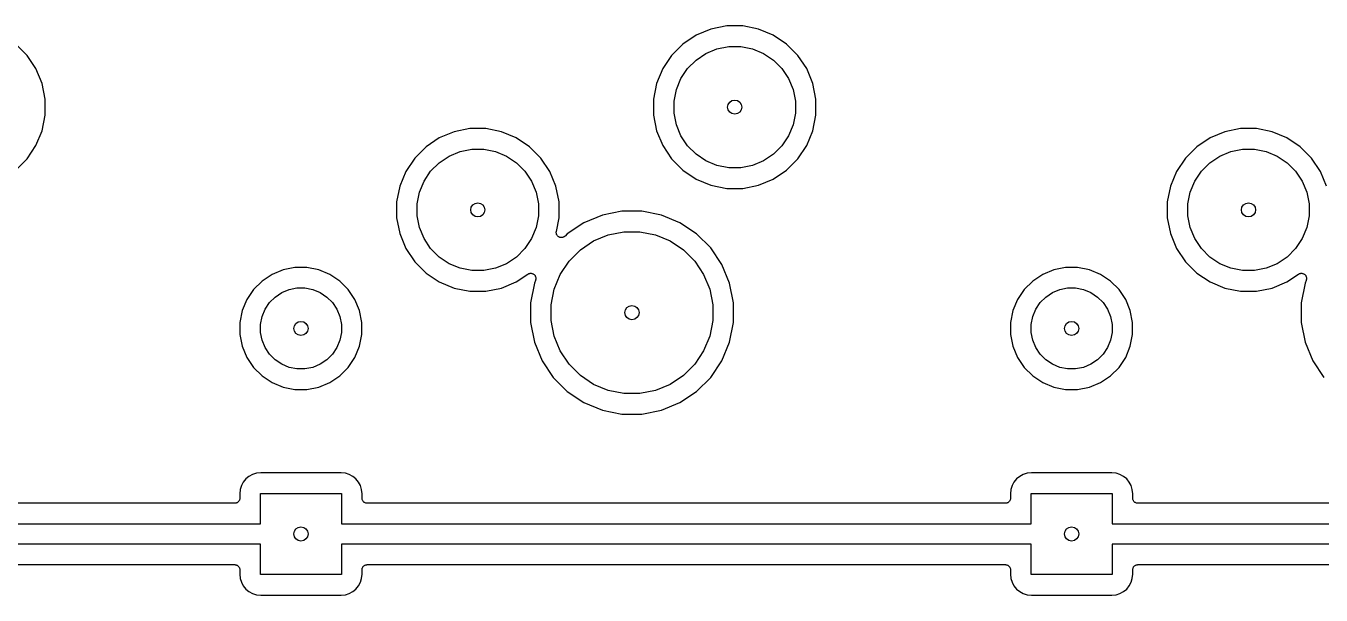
# Model space of a CAD drawing. Extents: x 1.5 to 15, y -8.3 to -3.1.
# Drawn here: x 8.311 to 9.571, y -4.9 to -4.346 of the extents above; entities that cross this region are included whole.
import ezdxf

# ---------------------------------------------------------------- set-up
doc = ezdxf.new("R2010")
doc.units = 0
doc.header["$MEASUREMENT"] = 0
doc.layers.add('BLACK', color=7, linetype='CONTINUOUS')

msp = doc.modelspace()

# ---------------------------------------------------------------- linework, layer by layer
at = {"layer": 'BLACK', "linetype": 'CONTINUOUS'}
for p, q in [((8.9928, -4.34565), (8.97753, -4.34869)), ((9.00838, -4.34565), (8.9928, -4.34565)), ((9.02365, -4.34869), (9.00838, -4.34565)), ((8.96314, -4.35465), (8.9502, -4.3633)), ((8.97753, -4.34869), (8.96314, -4.35465)), ((9.03804, -4.35465), (9.02365, -4.34869)), ((9.05099, -4.3633), (9.03804, -4.35465)), ((8.312, -4.37431), (8.30099, -4.3633)), ((8.9502, -4.3633), (8.93918, -4.37431)), ((8.96295, -4.37883), (8.97262, -4.37237)), ((8.97262, -4.37237), (8.98336, -4.36792)), ((8.98336, -4.36792), (8.99477, -4.36565)), ((8.99477, -4.36565), (9.00641, -4.36565)), ((9.00641, -4.36565), (9.01782, -4.36792)), ((9.01782, -4.36792), (9.02856, -4.37237)), ((9.02856, -4.37237), (9.03824, -4.37883)), ((9.062, -4.37431), (9.05099, -4.3633)), ((8.32065, -4.38726), (8.312, -4.37431)), ((8.93918, -4.37431), (8.93053, -4.38726)), ((8.95472, -4.38706), (8.96295, -4.37883)), ((9.03824, -4.37883), (9.04646, -4.38706)), ((9.07065, -4.38726), (9.062, -4.37431)), ((8.32661, -4.40165), (8.32065, -4.38726)), ((8.93053, -4.38726), (8.92457, -4.40165)), ((8.9438, -4.40748), (8.94826, -4.39673)), ((8.94826, -4.39673), (8.95472, -4.38706)), ((9.04646, -4.38706), (9.05292, -4.39673)), ((9.05292, -4.39673), (9.05738, -4.40748)), ((9.07661, -4.40165), (9.07065, -4.38726)), ((8.32965, -4.41692), (8.32661, -4.40165)), ((8.92457, -4.40165), (8.92154, -4.41692)), ((8.94154, -4.41889), (8.9438, -4.40748)), ((9.05738, -4.40748), (9.05965, -4.41889)), ((9.07965, -4.41692), (9.07661, -4.40165)), ((8.32965, -4.43249), (8.32965, -4.41692)), ((8.92154, -4.41692), (8.92154, -4.43249)), ((8.94154, -4.43052), (8.94154, -4.41889)), ((9.05965, -4.41889), (9.05965, -4.43052)), ((9.07965, -4.43249), (9.07965, -4.41692)), ((8.32661, -4.44776), (8.32965, -4.43249)), ((8.92154, -4.43249), (8.92457, -4.44776)), ((8.9438, -4.44193), (8.94154, -4.43052)), ((9.05965, -4.43052), (9.05738, -4.44193)), ((9.07661, -4.44776), (9.07965, -4.43249)), ((8.32065, -4.46215), (8.32661, -4.44776)), ((8.72753, -4.44869), (8.71314, -4.45465)), ((8.7428, -4.44565), (8.72753, -4.44869)), ((8.75838, -4.44565), (8.7428, -4.44565)), ((8.77365, -4.44869), (8.75838, -4.44565)), ((8.78804, -4.45465), (8.77365, -4.44869)), ((8.92457, -4.44776), (8.93053, -4.46215)), ((8.94826, -4.45268), (8.9438, -4.44193)), ((9.05738, -4.44193), (9.05292, -4.45268)), ((9.07065, -4.46215), (9.07661, -4.44776)), ((9.47753, -4.44869), (9.46314, -4.45465)), ((9.4928, -4.44565), (9.47753, -4.44869)), ((9.50838, -4.44565), (9.4928, -4.44565)), ((9.52365, -4.44869), (9.50838, -4.44565)), ((9.53804, -4.45465), (9.52365, -4.44869)), ((8.71314, -4.45465), (8.7002, -4.4633)), ((8.80099, -4.4633), (8.78804, -4.45465)), ((8.95472, -4.46235), (8.94826, -4.45268)), ((9.05292, -4.45268), (9.04646, -4.46235)), ((9.46314, -4.45465), (9.4502, -4.4633)), ((9.55099, -4.4633), (9.53804, -4.45465)), ((8.312, -4.4751), (8.32065, -4.46215)), ((8.68918, -4.47431), (8.68053, -4.48726)), ((8.7002, -4.4633), (8.68918, -4.47431)), ((8.71295, -4.47883), (8.72262, -4.47237)), ((8.72262, -4.47237), (8.73336, -4.46792)), ((8.73336, -4.46792), (8.74477, -4.46565)), ((8.74477, -4.46565), (8.75641, -4.46565)), ((8.75641, -4.46565), (8.76782, -4.46792)), ((8.76782, -4.46792), (8.77856, -4.47237)), ((8.77856, -4.47237), (8.78824, -4.47883)), ((8.812, -4.47431), (8.80099, -4.4633)), ((8.82065, -4.48726), (8.812, -4.47431)), ((8.93053, -4.46215), (8.93918, -4.4751)), ((8.96295, -4.47058), (8.95472, -4.46235)), ((8.97262, -4.47704), (8.96295, -4.47058)), ((9.03824, -4.47058), (9.02856, -4.47704)), ((9.04646, -4.46235), (9.03824, -4.47058)), ((9.062, -4.4751), (9.07065, -4.46215)), ((9.43918, -4.47431), (9.43053, -4.48726)), ((9.4502, -4.4633), (9.43918, -4.47431)), ((9.46295, -4.47883), (9.47262, -4.47237)), ((9.47262, -4.47237), (9.48336, -4.46792)), ((9.48336, -4.46792), (9.49477, -4.46565)), ((9.49477, -4.46565), (9.50641, -4.46565)), ((9.50641, -4.46565), (9.51782, -4.46792)), ((9.51782, -4.46792), (9.52856, -4.47237)), ((9.52856, -4.47237), (9.53824, -4.47883)), ((9.562, -4.47431), (9.55099, -4.4633)), ((9.57065, -4.48726), (9.562, -4.47431)), ((8.30099, -4.48611), (8.312, -4.4751)), ((8.69826, -4.49673), (8.70472, -4.48706)), ((8.70472, -4.48706), (8.71295, -4.47883)), ((8.78824, -4.47883), (8.79646, -4.48706)), ((8.79646, -4.48706), (8.80292, -4.49673)), ((8.93918, -4.4751), (8.9502, -4.48611)), ((8.9502, -4.48611), (8.96314, -4.49476)), ((8.98336, -4.48149), (8.97262, -4.47704)), ((8.99477, -4.48376), (8.98336, -4.48149)), ((9.00641, -4.48376), (8.99477, -4.48376)), ((9.01782, -4.48149), (9.00641, -4.48376)), ((9.02856, -4.47704), (9.01782, -4.48149)), ((9.03804, -4.49476), (9.05099, -4.48611)), ((9.05099, -4.48611), (9.062, -4.4751)), ((9.44826, -4.49673), (9.45472, -4.48706)), ((9.45472, -4.48706), (9.46295, -4.47883)), ((9.53824, -4.47883), (9.54646, -4.48706)), ((9.54646, -4.48706), (9.55292, -4.49673)), ((8.68053, -4.48726), (8.67457, -4.50165)), ((8.6938, -4.50748), (8.69826, -4.49673)), ((8.80292, -4.49673), (8.80738, -4.50748)), ((8.82661, -4.50165), (8.82065, -4.48726)), ((8.96314, -4.49476), (8.97753, -4.50072)), ((9.02365, -4.50072), (9.03804, -4.49476)), ((9.43053, -4.48726), (9.42457, -4.50165)), ((9.4438, -4.50748), (9.44826, -4.49673)), ((9.55292, -4.49673), (9.55738, -4.50748)), ((9.57661, -4.50165), (9.57065, -4.48726)), ((8.67457, -4.50165), (8.67154, -4.51692)), ((8.69154, -4.51889), (8.6938, -4.50748)), ((8.80738, -4.50748), (8.80965, -4.51889)), ((8.82965, -4.51692), (8.82661, -4.50165)), ((8.97753, -4.50072), (8.9928, -4.50376)), ((8.9928, -4.50376), (9.00838, -4.50376)), ((9.00838, -4.50376), (9.02365, -4.50072)), ((9.42457, -4.50165), (9.42154, -4.51692)), ((9.44154, -4.51889), (9.4438, -4.50748)), ((9.55738, -4.50748), (9.55965, -4.51889)), ((8.67154, -4.51692), (8.67154, -4.53249)), ((8.69154, -4.53052), (8.69154, -4.51889)), ((8.80965, -4.51889), (8.80965, -4.53052)), ((8.82965, -4.53249), (8.82965, -4.51692)), ((9.42154, -4.51692), (9.42154, -4.53249)), ((9.44154, -4.53052), (9.44154, -4.51889)), ((9.55965, -4.51889), (9.55965, -4.53052)), ((8.67154, -4.53249), (8.67457, -4.54776)), ((8.6938, -4.54193), (8.69154, -4.53052)), ((8.80965, -4.53052), (8.80738, -4.54193)), ((8.82702, -4.54568), (8.82965, -4.53249)), ((8.85382, -4.5372), (8.83765, -4.54801)), ((8.87179, -4.52976), (8.85382, -4.5372)), ((8.89087, -4.52596), (8.87179, -4.52976)), ((8.91032, -4.52596), (8.89087, -4.52596)), ((8.92939, -4.52976), (8.91032, -4.52596)), ((8.94736, -4.5372), (8.92939, -4.52976)), ((8.96353, -4.54801), (8.94736, -4.5372)), ((9.42154, -4.53249), (9.42457, -4.54776)), ((9.4438, -4.54193), (9.44154, -4.53052)), ((9.55965, -4.53052), (9.55738, -4.54193)), ((8.67457, -4.54776), (8.68053, -4.56215)), ((8.69826, -4.55268), (8.6938, -4.54193)), ((8.80738, -4.54193), (8.80292, -4.55268)), ((8.82693, -4.54664), (8.82697, -4.54616)), ((8.82693, -4.54665), (8.82693, -4.54664)), ((8.82697, -4.54713), (8.82693, -4.54665)), ((8.82693, -4.54665), (8.82693, -4.54665)), ((8.82697, -4.54616), (8.82702, -4.54568)), ((8.82702, -4.54761), (8.82697, -4.54713)), ((8.82702, -4.54762), (8.82702, -4.54761)), ((8.82702, -4.54763), (8.82702, -4.54762)), ((8.82716, -4.54809), (8.82702, -4.54763)), ((8.8273, -4.54855), (8.82716, -4.54809)), ((8.8273, -4.54856), (8.8273, -4.54855)), ((8.8273, -4.54855), (8.8273, -4.54855)), ((8.82753, -4.54899), (8.8273, -4.54856)), ((8.82775, -4.54941), (8.82753, -4.54899)), ((8.82776, -4.54942), (8.82775, -4.54941)), ((8.82806, -4.54979), (8.82776, -4.54942)), ((8.82776, -4.54942), (8.82776, -4.54942)), ((8.82837, -4.55017), (8.82806, -4.54979)), ((8.83765, -4.54801), (8.83546, -4.55019)), ((8.86329, -4.55493), (8.87762, -4.54899)), ((8.87762, -4.54899), (8.89284, -4.54596)), ((8.89284, -4.54596), (8.90835, -4.54596)), ((8.90835, -4.54596), (8.92356, -4.54899)), ((8.92356, -4.54899), (8.93789, -4.55493)), ((8.97729, -4.56176), (8.96353, -4.54801)), ((9.42457, -4.54776), (9.43053, -4.56215)), ((9.44826, -4.55268), (9.4438, -4.54193)), ((9.55738, -4.54193), (9.55292, -4.55268)), ((8.68053, -4.56215), (8.68918, -4.5751)), ((8.70472, -4.56235), (8.69826, -4.55268)), ((8.71295, -4.57058), (8.70472, -4.56235)), ((8.79646, -4.56235), (8.78824, -4.57058)), ((8.80292, -4.55268), (8.79646, -4.56235)), ((8.82837, -4.55018), (8.82837, -4.55017)), ((8.82837, -4.55017), (8.82837, -4.55017)), ((8.82874, -4.55048), (8.82837, -4.55018)), ((8.82911, -4.55079), (8.82874, -4.55048)), ((8.82912, -4.5508), (8.82911, -4.55079)), ((8.82913, -4.5508), (8.82912, -4.5508)), ((8.82955, -4.55103), (8.82913, -4.5508)), ((8.82997, -4.55126), (8.82955, -4.55103)), ((8.82998, -4.55126), (8.82997, -4.55126)), ((8.82998, -4.55127), (8.82998, -4.55126)), ((8.83045, -4.55141), (8.82998, -4.55127)), ((8.8309, -4.55155), (8.83045, -4.55141)), ((8.83091, -4.55155), (8.8309, -4.55155)), ((8.83092, -4.55156), (8.83091, -4.55155)), ((8.8314, -4.55161), (8.83092, -4.55156)), ((8.83187, -4.55166), (8.8314, -4.55161)), ((8.83188, -4.55166), (8.83187, -4.55166)), ((8.83189, -4.55166), (8.83188, -4.55166)), ((8.83236, -4.55162), (8.83189, -4.55166)), ((8.83285, -4.55157), (8.83236, -4.55162)), ((8.83286, -4.55157), (8.83285, -4.55157)), ((8.83285, -4.55157), (8.83285, -4.55157)), ((8.83332, -4.55144), (8.83286, -4.55157)), ((8.83378, -4.5513), (8.83332, -4.55144)), ((8.83379, -4.5513), (8.83378, -4.5513)), ((8.83423, -4.55107), (8.83379, -4.5513)), ((8.83379, -4.5513), (8.83379, -4.5513)), ((8.83465, -4.55085), (8.83423, -4.55107)), ((8.83466, -4.55085), (8.83465, -4.55085)), ((8.83465, -4.55085), (8.83465, -4.55085)), ((8.83503, -4.55054), (8.83466, -4.55085)), ((8.83541, -4.55024), (8.83503, -4.55054)), ((8.83542, -4.55023), (8.83541, -4.55024)), ((8.83546, -4.55019), (8.83542, -4.55023)), ((8.83542, -4.55023), (8.83542, -4.55023)), ((8.83542, -4.55023), (8.83542, -4.55023)), ((8.8504, -4.56354), (8.86329, -4.55493)), ((8.93789, -4.55493), (8.95078, -4.56354)), ((8.98809, -4.57793), (8.97729, -4.56176)), ((9.43053, -4.56215), (9.43918, -4.5751)), ((9.45472, -4.56235), (9.44826, -4.55268)), ((9.46295, -4.57058), (9.45472, -4.56235)), ((9.54646, -4.56235), (9.53824, -4.57058)), ((9.55292, -4.55268), (9.54646, -4.56235)), ((8.68918, -4.5751), (8.7002, -4.58611)), ((8.72262, -4.57704), (8.71295, -4.57058)), ((8.78824, -4.57058), (8.77856, -4.57704)), ((8.83081, -4.58741), (8.83943, -4.57451)), ((8.83943, -4.57451), (8.8504, -4.56354)), ((8.95078, -4.56354), (8.96175, -4.57451)), ((8.96175, -4.57451), (8.97037, -4.58741)), ((9.43918, -4.5751), (9.4502, -4.58611)), ((9.47262, -4.57704), (9.46295, -4.57058)), ((9.53824, -4.57058), (9.52856, -4.57704)), ((8.55034, -4.58745), (8.54062, -4.59394)), ((8.56115, -4.58297), (8.55034, -4.58745)), ((8.57262, -4.58069), (8.56115, -4.58297)), ((8.58431, -4.58069), (8.57262, -4.58069)), ((8.59578, -4.58297), (8.58431, -4.58069)), ((8.60659, -4.58745), (8.59578, -4.58297)), ((8.61631, -4.59394), (8.60659, -4.58745)), ((8.7002, -4.58611), (8.71314, -4.59476)), ((8.73336, -4.58149), (8.72262, -4.57704)), ((8.74477, -4.58376), (8.73336, -4.58149)), ((8.75641, -4.58376), (8.74477, -4.58376)), ((8.76782, -4.58149), (8.75641, -4.58376)), ((8.77856, -4.57704), (8.76782, -4.58149)), ((8.78804, -4.59476), (8.79933, -4.58722)), ((8.79933, -4.58722), (8.79938, -4.58718)), ((8.79938, -4.58718), (8.79938, -4.58718)), ((8.79938, -4.58718), (8.79938, -4.58718)), ((8.79938, -4.58718), (8.79939, -4.58718)), ((8.79939, -4.58718), (8.79982, -4.58695)), ((8.79982, -4.58695), (8.80024, -4.58673)), ((8.80024, -4.58673), (8.80025, -4.58673)), ((8.80025, -4.58673), (8.80026, -4.58673)), ((8.80026, -4.58673), (8.80072, -4.5866)), ((8.80072, -4.5866), (8.80118, -4.58646)), ((8.80118, -4.58646), (8.80119, -4.58646)), ((8.80119, -4.58646), (8.80167, -4.58642)), ((8.80119, -4.58646), (8.80119, -4.58646)), ((8.80167, -4.58642), (8.80215, -4.58637)), ((8.80215, -4.58637), (8.80216, -4.58637)), ((8.80216, -4.58637), (8.80217, -4.58637)), ((8.80217, -4.58637), (8.80266, -4.58643)), ((8.80266, -4.58643), (8.80312, -4.58648)), ((8.80312, -4.58648), (8.80313, -4.58648)), ((8.80313, -4.58648), (8.80314, -4.58648)), ((8.80314, -4.58648), (8.80361, -4.58663)), ((8.80361, -4.58663), (8.80405, -4.58677)), ((8.80405, -4.58677), (8.80406, -4.58677)), ((8.80406, -4.58677), (8.80407, -4.58677)), ((8.80407, -4.58677), (8.8045, -4.58701)), ((8.8045, -4.58701), (8.80491, -4.58723)), ((8.80491, -4.58723), (8.80492, -4.58724)), ((8.80492, -4.58724), (8.80492, -4.58724)), ((8.80492, -4.58724), (8.8053, -4.58755)), ((8.8053, -4.58755), (8.80566, -4.58786)), ((8.80566, -4.58786), (8.80567, -4.58786)), ((8.80567, -4.58786), (8.80567, -4.58787)), ((8.80567, -4.58787), (8.80598, -4.58824)), ((8.82488, -4.60174), (8.83081, -4.58741)), ((8.97037, -4.58741), (8.9763, -4.60174)), ((8.99554, -4.5959), (8.98809, -4.57793)), ((9.30034, -4.58745), (9.29062, -4.59394)), ((9.31115, -4.58297), (9.30034, -4.58745)), ((9.32262, -4.58069), (9.31115, -4.58297)), ((9.33431, -4.58069), (9.32262, -4.58069)), ((9.34578, -4.58297), (9.33431, -4.58069)), ((9.35659, -4.58745), (9.34578, -4.58297)), ((9.36631, -4.59394), (9.35659, -4.58745)), ((9.4502, -4.58611), (9.46314, -4.59476)), ((9.48336, -4.58149), (9.47262, -4.57704)), ((9.49477, -4.58376), (9.48336, -4.58149)), ((9.50641, -4.58376), (9.49477, -4.58376)), ((9.51782, -4.58149), (9.50641, -4.58376)), ((9.52856, -4.57704), (9.51782, -4.58149)), ((9.53804, -4.59476), (9.54933, -4.58722)), ((9.54933, -4.58722), (9.54938, -4.58718)), ((9.54938, -4.58718), (9.54938, -4.58718)), ((9.54938, -4.58718), (9.54938, -4.58718)), ((9.54938, -4.58718), (9.54939, -4.58718)), ((9.54939, -4.58718), (9.54982, -4.58695)), ((9.54982, -4.58695), (9.55024, -4.58673)), ((9.55024, -4.58673), (9.55025, -4.58673)), ((9.55025, -4.58673), (9.55026, -4.58673)), ((9.55026, -4.58673), (9.55072, -4.5866)), ((9.55072, -4.5866), (9.55118, -4.58646)), ((9.55118, -4.58646), (9.55119, -4.58646)), ((9.55119, -4.58646), (9.55167, -4.58642)), ((9.55119, -4.58646), (9.55119, -4.58646)), ((9.55167, -4.58642), (9.55215, -4.58637)), ((9.55215, -4.58637), (9.55216, -4.58637)), ((9.55216, -4.58637), (9.55217, -4.58637)), ((9.55217, -4.58637), (9.55266, -4.58643)), ((9.55266, -4.58643), (9.55312, -4.58648)), ((9.55312, -4.58648), (9.55313, -4.58648)), ((9.55313, -4.58648), (9.55314, -4.58648)), ((9.55314, -4.58648), (9.55361, -4.58663)), ((9.55361, -4.58663), (9.55405, -4.58677)), ((9.55405, -4.58677), (9.55406, -4.58677)), ((9.55406, -4.58677), (9.55407, -4.58677)), ((9.55407, -4.58677), (9.5545, -4.58701)), ((9.5545, -4.58701), (9.55491, -4.58723)), ((9.55491, -4.58723), (9.55492, -4.58724)), ((9.55492, -4.58724), (9.55492, -4.58724)), ((9.55492, -4.58724), (9.5553, -4.58755)), ((9.5553, -4.58755), (9.55566, -4.58786)), ((9.55566, -4.58786), (9.55567, -4.58786)), ((9.55567, -4.58786), (9.55567, -4.58787)), ((9.55567, -4.58787), (9.55598, -4.58824)), ((8.54062, -4.59394), (8.53235, -4.60221)), ((8.62458, -4.60221), (8.61631, -4.59394)), ((8.71314, -4.59476), (8.72753, -4.60072)), ((8.77365, -4.60072), (8.78804, -4.59476)), ((8.80564, -4.5959), (8.80185, -4.61498)), ((8.80673, -4.59329), (8.80564, -4.5959)), ((8.80598, -4.58824), (8.80628, -4.58861)), ((8.80628, -4.58861), (8.80628, -4.58862)), ((8.80628, -4.58862), (8.80629, -4.58862)), ((8.80629, -4.58862), (8.80652, -4.58906)), ((8.80652, -4.58906), (8.80674, -4.58948)), ((8.80687, -4.59283), (8.80673, -4.59329)), ((8.80674, -4.58948), (8.80674, -4.58948)), ((8.80674, -4.58948), (8.80674, -4.58949)), ((8.80674, -4.58949), (8.80688, -4.58996)), ((8.80701, -4.59237), (8.80687, -4.59283)), ((8.80688, -4.58996), (8.80702, -4.59041)), ((8.80706, -4.59188), (8.80701, -4.59235)), ((8.80701, -4.59235), (8.80701, -4.59236)), ((8.80701, -4.59236), (8.80701, -4.59237)), ((8.80702, -4.59041), (8.80702, -4.59042)), ((8.80702, -4.59042), (8.80702, -4.59042)), ((8.80702, -4.59042), (8.80706, -4.59092)), ((8.80706, -4.59092), (8.80711, -4.59138)), ((8.80711, -4.59139), (8.80706, -4.59188)), ((8.80711, -4.59138), (8.80711, -4.59139)), ((8.80711, -4.59139), (8.80711, -4.59139)), ((8.99933, -4.61498), (8.99554, -4.5959)), ((9.29062, -4.59394), (9.28235, -4.60221)), ((9.37458, -4.60221), (9.36631, -4.59394)), ((9.46314, -4.59476), (9.47753, -4.60072)), ((9.52365, -4.60072), (9.53804, -4.59476)), ((9.55564, -4.5959), (9.55185, -4.61498)), ((9.55673, -4.59329), (9.55564, -4.5959)), ((9.55598, -4.58824), (9.55628, -4.58861)), ((9.55628, -4.58861), (9.55628, -4.58862)), ((9.55628, -4.58862), (9.55629, -4.58862)), ((9.55629, -4.58862), (9.55652, -4.58906)), ((9.55652, -4.58906), (9.55674, -4.58948)), ((9.55687, -4.59283), (9.55673, -4.59329)), ((9.55674, -4.58948), (9.55674, -4.58948)), ((9.55674, -4.58948), (9.55674, -4.58949)), ((9.55674, -4.58949), (9.55688, -4.58996)), ((9.55701, -4.59237), (9.55687, -4.59283)), ((9.55688, -4.58996), (9.55702, -4.59041)), ((9.55706, -4.59188), (9.55701, -4.59235)), ((9.55701, -4.59235), (9.55701, -4.59236)), ((9.55701, -4.59236), (9.55701, -4.59237)), ((9.55702, -4.59041), (9.55702, -4.59042)), ((9.55702, -4.59042), (9.55702, -4.59042)), ((9.55702, -4.59042), (9.55706, -4.59092)), ((9.55706, -4.59092), (9.55711, -4.59138)), ((9.55711, -4.59139), (9.55706, -4.59188)), ((9.55711, -4.59138), (9.55711, -4.59139)), ((9.55711, -4.59139), (9.55711, -4.59139)), ((8.52585, -4.61194), (8.52138, -4.62274)), ((8.53235, -4.60221), (8.52585, -4.61194)), ((8.54788, -4.61496), (8.55337, -4.60948)), ((8.55337, -4.60948), (8.55982, -4.60517)), ((8.55982, -4.60517), (8.56698, -4.6022)), ((8.56698, -4.6022), (8.57459, -4.60069)), ((8.57459, -4.60069), (8.58234, -4.60069)), ((8.58234, -4.60069), (8.58995, -4.6022)), ((8.58995, -4.6022), (8.59711, -4.60517)), ((8.59711, -4.60517), (8.60356, -4.60948)), ((8.60356, -4.60948), (8.60905, -4.61496)), ((8.63108, -4.61194), (8.62458, -4.60221)), ((8.63555, -4.62274), (8.63108, -4.61194)), ((8.72753, -4.60072), (8.7428, -4.60376)), ((8.7428, -4.60376), (8.75838, -4.60376)), ((8.75838, -4.60376), (8.77365, -4.60072)), ((8.82185, -4.61695), (8.82488, -4.60174)), ((8.9763, -4.60174), (8.97933, -4.61695)), ((9.27585, -4.61194), (9.27138, -4.62274)), ((9.28235, -4.60221), (9.27585, -4.61194)), ((9.29788, -4.61496), (9.30337, -4.60948)), ((9.30337, -4.60948), (9.30982, -4.60517)), ((9.30982, -4.60517), (9.31698, -4.6022)), ((9.31698, -4.6022), (9.32459, -4.60069)), ((9.32459, -4.60069), (9.33234, -4.60069)), ((9.33234, -4.60069), (9.33995, -4.6022)), ((9.33995, -4.6022), (9.34711, -4.60517)), ((9.34711, -4.60517), (9.35356, -4.60948)), ((9.35356, -4.60948), (9.35905, -4.61496)), ((9.38108, -4.61194), (9.37458, -4.60221)), ((9.38555, -4.62274), (9.38108, -4.61194)), ((9.47753, -4.60072), (9.4928, -4.60376)), ((9.4928, -4.60376), (9.50838, -4.60376)), ((9.50838, -4.60376), (9.52365, -4.60072)), ((8.52138, -4.62274), (8.51909, -4.63421)), ((8.54061, -4.62858), (8.54358, -4.62141)), ((8.54358, -4.62141), (8.54788, -4.61496)), ((8.60905, -4.61496), (8.61335, -4.62141)), ((8.61335, -4.62141), (8.61632, -4.62858)), ((8.63783, -4.63421), (8.63555, -4.62274)), ((8.80185, -4.61498), (8.80185, -4.63443)), ((8.82185, -4.63246), (8.82185, -4.61695)), ((8.97933, -4.61695), (8.97933, -4.63246)), ((8.99933, -4.63443), (8.99933, -4.61498)), ((9.27138, -4.62274), (9.26909, -4.63421)), ((9.29061, -4.62858), (9.29358, -4.62141)), ((9.29358, -4.62141), (9.29788, -4.61496)), ((9.35905, -4.61496), (9.36335, -4.62141)), ((9.36335, -4.62141), (9.36632, -4.62858)), ((9.38783, -4.63421), (9.38555, -4.62274)), ((9.55185, -4.61498), (9.55185, -4.63443)), ((8.51909, -4.63421), (8.51909, -4.64591)), ((8.53909, -4.63618), (8.54061, -4.62858)), ((8.53909, -4.64394), (8.53909, -4.63618)), ((8.61632, -4.62858), (8.61783, -4.63618)), ((8.61783, -4.63618), (8.61783, -4.64394)), ((8.63783, -4.64591), (8.63783, -4.63421)), ((8.80185, -4.63443), (8.80564, -4.65351)), ((8.82488, -4.64767), (8.82185, -4.63246)), ((8.97933, -4.63246), (8.9763, -4.64767)), ((8.99554, -4.65351), (8.99933, -4.63443)), ((9.26909, -4.63421), (9.26909, -4.64591)), ((9.28909, -4.63618), (9.29061, -4.62858)), ((9.28909, -4.64394), (9.28909, -4.63618)), ((9.36632, -4.62858), (9.36783, -4.63618)), ((9.36783, -4.63618), (9.36783, -4.64394)), ((9.38783, -4.64591), (9.38783, -4.63421)), ((9.55185, -4.63443), (9.55564, -4.65351)), ((8.51909, -4.64591), (8.52138, -4.65738)), ((8.54061, -4.65154), (8.53909, -4.64394)), ((8.61783, -4.64394), (8.61632, -4.65154)), ((8.63555, -4.65738), (8.63783, -4.64591)), ((8.83081, -4.662), (8.82488, -4.64767)), ((8.9763, -4.64767), (8.97037, -4.662)), ((9.26909, -4.64591), (9.27138, -4.65738)), ((9.29061, -4.65154), (9.28909, -4.64394)), ((9.36783, -4.64394), (9.36632, -4.65154)), ((9.38555, -4.65738), (9.38783, -4.64591)), ((8.52138, -4.65738), (8.52585, -4.66818)), ((8.54358, -4.65871), (8.54061, -4.65154)), ((8.54788, -4.66516), (8.54358, -4.65871)), ((8.61335, -4.65871), (8.60905, -4.66516)), ((8.61632, -4.65154), (8.61335, -4.65871)), ((8.63108, -4.66818), (8.63555, -4.65738)), ((8.80564, -4.65351), (8.81309, -4.67148)), ((8.83943, -4.6749), (8.83081, -4.662)), ((8.97037, -4.662), (8.96175, -4.6749)), ((8.98809, -4.67148), (8.99554, -4.65351)), ((9.27138, -4.65738), (9.27585, -4.66818)), ((9.29358, -4.65871), (9.29061, -4.65154)), ((9.29788, -4.66516), (9.29358, -4.65871)), ((9.36335, -4.65871), (9.35905, -4.66516)), ((9.36632, -4.65154), (9.36335, -4.65871)), ((9.38108, -4.66818), (9.38555, -4.65738)), ((9.55564, -4.65351), (9.56309, -4.67148)), ((8.52585, -4.66818), (8.53235, -4.67791)), ((8.55337, -4.67064), (8.54788, -4.66516)), ((8.55982, -4.67495), (8.55337, -4.67064)), ((8.56698, -4.67792), (8.55982, -4.67495)), ((8.59711, -4.67495), (8.58995, -4.67792)), ((8.60356, -4.67064), (8.59711, -4.67495)), ((8.60905, -4.66516), (8.60356, -4.67064)), ((8.62458, -4.67791), (8.63108, -4.66818)), ((8.81309, -4.67148), (8.82389, -4.68765)), ((8.8504, -4.68587), (8.83943, -4.6749)), ((8.96175, -4.6749), (8.95078, -4.68587)), ((8.97729, -4.68765), (8.98809, -4.67148)), ((9.27585, -4.66818), (9.28235, -4.67791)), ((9.30337, -4.67064), (9.29788, -4.66516)), ((9.30982, -4.67495), (9.30337, -4.67064)), ((9.31698, -4.67792), (9.30982, -4.67495)), ((9.34711, -4.67495), (9.33995, -4.67792)), ((9.35356, -4.67064), (9.34711, -4.67495)), ((9.35905, -4.66516), (9.35356, -4.67064)), ((9.37458, -4.67791), (9.38108, -4.66818)), ((9.56309, -4.67148), (9.57389, -4.68765)), ((8.53235, -4.67791), (8.54062, -4.68617)), ((8.54062, -4.68617), (8.55034, -4.69267)), ((8.57459, -4.67943), (8.56698, -4.67792)), ((8.58234, -4.67943), (8.57459, -4.67943)), ((8.58995, -4.67792), (8.58234, -4.67943)), ((8.60659, -4.69267), (8.61631, -4.68617)), ((8.61631, -4.68617), (8.62458, -4.67791)), ((8.82389, -4.68765), (8.83765, -4.7014)), ((8.86329, -4.69448), (8.8504, -4.68587)), ((8.95078, -4.68587), (8.93789, -4.69448)), ((8.96353, -4.7014), (8.97729, -4.68765)), ((9.28235, -4.67791), (9.29062, -4.68617)), ((9.29062, -4.68617), (9.30034, -4.69267)), ((9.32459, -4.67943), (9.31698, -4.67792)), ((9.33234, -4.67943), (9.32459, -4.67943)), ((9.33995, -4.67792), (9.33234, -4.67943)), ((9.35659, -4.69267), (9.36631, -4.68617)), ((9.36631, -4.68617), (9.37458, -4.67791)), ((8.55034, -4.69267), (8.56115, -4.69715)), ((8.56115, -4.69715), (8.57262, -4.69943)), ((8.57262, -4.69943), (8.58431, -4.69943)), ((8.58431, -4.69943), (8.59578, -4.69715)), ((8.59578, -4.69715), (8.60659, -4.69267)), ((8.87762, -4.70042), (8.86329, -4.69448)), ((8.89284, -4.70344), (8.87762, -4.70042)), ((8.92356, -4.70042), (8.90835, -4.70344)), ((8.93789, -4.69448), (8.92356, -4.70042)), ((9.30034, -4.69267), (9.31115, -4.69715)), ((9.31115, -4.69715), (9.32262, -4.69943)), ((9.32262, -4.69943), (9.33431, -4.69943)), ((9.33431, -4.69943), (9.34578, -4.69715)), ((9.34578, -4.69715), (9.35659, -4.69267)), ((8.83765, -4.7014), (8.85382, -4.71221)), ((8.85382, -4.71221), (8.87179, -4.71965)), ((8.90835, -4.70344), (8.89284, -4.70344)), ((8.92939, -4.71965), (8.94736, -4.71221)), ((8.94736, -4.71221), (8.96353, -4.7014)), ((8.87179, -4.71965), (8.89087, -4.72344)), ((8.89087, -4.72344), (8.91032, -4.72344)), ((8.91032, -4.72344), (8.92939, -4.71965)), ((8.52238, -4.78952), (8.52053, -4.793)), ((8.52488, -4.78648), (8.52238, -4.78952)), ((8.52793, -4.78398), (8.52488, -4.78648)), ((8.5314, -4.78212), (8.52793, -4.78398)), ((8.53517, -4.78098), (8.5314, -4.78212)), ((8.53934, -4.78057), (8.53517, -4.78098)), ((8.61759, -4.78057), (8.53934, -4.78057)), ((8.62176, -4.78098), (8.61759, -4.78057)), ((8.62553, -4.78212), (8.62176, -4.78098)), ((8.629, -4.78398), (8.62553, -4.78212)), ((8.63205, -4.78648), (8.629, -4.78398)), ((8.63454, -4.78952), (8.63205, -4.78648)), ((8.6364, -4.793), (8.63454, -4.78952)), ((9.27238, -4.78952), (9.27053, -4.793)), ((9.27488, -4.78648), (9.27238, -4.78952)), ((9.27793, -4.78398), (9.27488, -4.78648)), ((9.2814, -4.78212), (9.27793, -4.78398)), ((9.28517, -4.78098), (9.2814, -4.78212)), ((9.28934, -4.78057), (9.28517, -4.78098)), ((9.36759, -4.78057), (9.28934, -4.78057)), ((9.37176, -4.78098), (9.36759, -4.78057)), ((9.37553, -4.78212), (9.37176, -4.78098)), ((9.379, -4.78398), (9.37553, -4.78212)), ((9.38205, -4.78648), (9.379, -4.78398)), ((9.38454, -4.78952), (9.38205, -4.78648)), ((9.3864, -4.793), (9.38454, -4.78952)), ((8.51938, -4.79677), (8.51897, -4.80093)), ((8.51897, -4.80093), (8.51897, -4.80522)), ((8.52053, -4.793), (8.51938, -4.79677)), ((8.53909, -4.83022), (8.53909, -4.80069)), ((8.53909, -4.80069), (8.61783, -4.80069)), ((8.61783, -4.80069), (8.61783, -4.83022)), ((8.63755, -4.79677), (8.6364, -4.793)), ((8.63796, -4.80093), (8.63755, -4.79677)), ((8.63796, -4.80522), (8.63796, -4.80093)), ((9.26938, -4.79677), (9.26897, -4.80093)), ((9.26897, -4.80093), (9.26897, -4.80522)), ((9.27053, -4.793), (9.26938, -4.79677)), ((9.28909, -4.83022), (9.28909, -4.80069)), ((9.28909, -4.80069), (9.36783, -4.80069)), ((9.36783, -4.80069), (9.36783, -4.83022)), ((9.38755, -4.79677), (9.3864, -4.793)), ((9.38796, -4.80093), (9.38755, -4.79677)), ((9.38796, -4.80522), (9.38796, -4.80093)), ((8.51397, -4.81022), (7.89296, -4.81022)), ((8.51444, -4.81017), (8.51397, -4.81022)), ((8.51491, -4.81013), (8.51444, -4.81017)), ((8.51493, -4.81012), (8.51491, -4.81013)), ((8.51494, -4.81012), (8.51493, -4.81012)), ((8.5154, -4.80999), (8.51494, -4.81012)), ((8.51585, -4.80985), (8.5154, -4.80999)), ((8.51586, -4.80984), (8.51585, -4.80985)), ((8.51588, -4.80984), (8.51586, -4.80984)), ((8.51629, -4.80962), (8.51588, -4.80984)), ((8.51671, -4.8094), (8.51629, -4.80962)), ((8.51673, -4.80939), (8.51671, -4.8094)), ((8.51674, -4.80938), (8.51673, -4.80939)), ((8.51711, -4.80908), (8.51674, -4.80938)), ((8.51747, -4.80879), (8.51711, -4.80908)), ((8.51748, -4.80878), (8.51747, -4.80879)), ((8.5175, -4.80876), (8.51748, -4.80878)), ((8.5178, -4.8084), (8.5175, -4.80876)), ((8.5181, -4.80804), (8.5178, -4.8084)), ((8.51811, -4.80803), (8.5181, -4.80804)), ((8.51812, -4.80801), (8.51811, -4.80803)), ((8.51834, -4.8076), (8.51812, -4.80801)), ((8.51857, -4.80719), (8.51834, -4.8076)), ((8.51858, -4.80715), (8.51857, -4.80717)), ((8.51857, -4.80717), (8.51857, -4.80719)), ((8.51872, -4.8067), (8.51858, -4.80715)), ((8.51886, -4.80626), (8.51872, -4.8067)), ((8.51887, -4.80624), (8.51886, -4.80626)), ((8.51892, -4.80576), (8.51887, -4.80622)), ((8.51887, -4.80622), (8.51887, -4.80624)), ((8.51897, -4.80529), (8.51892, -4.80576)), ((8.51897, -4.80522), (8.51897, -4.80525)), ((8.51897, -4.80525), (8.51897, -4.80525)), ((8.51897, -4.80525), (8.51897, -4.80525)), ((8.51897, -4.80525), (8.51897, -4.80529)), ((8.638, -4.80569), (8.63796, -4.80522)), ((8.63804, -4.80615), (8.638, -4.80569)), ((8.63805, -4.80617), (8.63804, -4.80615)), ((8.63805, -4.80619), (8.63805, -4.80617)), ((8.63819, -4.80664), (8.63805, -4.80619)), ((8.63832, -4.80709), (8.63819, -4.80664)), ((8.63833, -4.80711), (8.63832, -4.80709)), ((8.63833, -4.80712), (8.63833, -4.80711)), ((8.63855, -4.80754), (8.63833, -4.80712)), ((8.63877, -4.80795), (8.63855, -4.80754)), ((8.63878, -4.80797), (8.63877, -4.80795)), ((8.63879, -4.80798), (8.63878, -4.80797)), ((8.63909, -4.80835), (8.63879, -4.80798)), ((8.63938, -4.80871), (8.63909, -4.80835)), ((8.6394, -4.80873), (8.63938, -4.80871)), ((8.63941, -4.80874), (8.6394, -4.80873)), ((8.63977, -4.80904), (8.63941, -4.80874)), ((8.64013, -4.80934), (8.63977, -4.80904)), ((8.64015, -4.80935), (8.64013, -4.80934)), ((8.64016, -4.80936), (8.64015, -4.80935)), ((8.64057, -4.80959), (8.64016, -4.80936)), ((8.64099, -4.80981), (8.64057, -4.80959)), ((8.641, -4.80982), (8.64099, -4.80981)), ((8.64102, -4.80983), (8.641, -4.80982)), ((8.64147, -4.80996), (8.64102, -4.80983)), ((8.64192, -4.81011), (8.64147, -4.80996)), ((8.64193, -4.81011), (8.64192, -4.81011)), ((8.64195, -4.81011), (8.64193, -4.81011)), ((8.64242, -4.81016), (8.64195, -4.81011)), ((8.64289, -4.81022), (8.64242, -4.81016)), ((8.64292, -4.81022), (8.64289, -4.81022)), ((8.64296, -4.81022), (8.64292, -4.81022)), ((8.64292, -4.81022), (8.64292, -4.81022)), ((8.64292, -4.81022), (8.64292, -4.81022)), ((9.26397, -4.81022), (8.64296, -4.81022)), ((9.26444, -4.81017), (9.26397, -4.81022)), ((9.26491, -4.81013), (9.26444, -4.81017)), ((9.26493, -4.81012), (9.26491, -4.81013)), ((9.26494, -4.81012), (9.26493, -4.81012)), ((9.2654, -4.80999), (9.26494, -4.81012)), ((9.26585, -4.80985), (9.2654, -4.80999)), ((9.26586, -4.80984), (9.26585, -4.80985)), ((9.26588, -4.80984), (9.26586, -4.80984)), ((9.26629, -4.80962), (9.26588, -4.80984)), ((9.26671, -4.8094), (9.26629, -4.80962)), ((9.26673, -4.80939), (9.26671, -4.8094)), ((9.26674, -4.80938), (9.26673, -4.80939)), ((9.26711, -4.80908), (9.26674, -4.80938)), ((9.26747, -4.80879), (9.26711, -4.80908)), ((9.26748, -4.80878), (9.26747, -4.80879)), ((9.2675, -4.80876), (9.26748, -4.80878)), ((9.2678, -4.8084), (9.2675, -4.80876)), ((9.2681, -4.80804), (9.2678, -4.8084)), ((9.26811, -4.80803), (9.2681, -4.80804)), ((9.26812, -4.80801), (9.26811, -4.80803)), ((9.26834, -4.8076), (9.26812, -4.80801)), ((9.26857, -4.80719), (9.26834, -4.8076)), ((9.26858, -4.80715), (9.26857, -4.80717)), ((9.26857, -4.80717), (9.26857, -4.80719)), ((9.26872, -4.8067), (9.26858, -4.80715)), ((9.26886, -4.80626), (9.26872, -4.8067)), ((9.26887, -4.80624), (9.26886, -4.80626)), ((9.26892, -4.80576), (9.26887, -4.80622)), ((9.26887, -4.80622), (9.26887, -4.80624)), ((9.26897, -4.80529), (9.26892, -4.80576)), ((9.26897, -4.80522), (9.26897, -4.80525)), ((9.26897, -4.80525), (9.26897, -4.80525)), ((9.26897, -4.80525), (9.26897, -4.80525)), ((9.26897, -4.80525), (9.26897, -4.80529)), ((9.388, -4.80569), (9.38796, -4.80522)), ((9.38804, -4.80615), (9.388, -4.80569)), ((9.38805, -4.80617), (9.38804, -4.80615)), ((9.38805, -4.80619), (9.38805, -4.80617)), ((9.38819, -4.80664), (9.38805, -4.80619)), ((9.38832, -4.80709), (9.38819, -4.80664)), ((9.38833, -4.80711), (9.38832, -4.80709)), ((9.38833, -4.80712), (9.38833, -4.80711)), ((9.38855, -4.80754), (9.38833, -4.80712)), ((9.38877, -4.80795), (9.38855, -4.80754)), ((9.38878, -4.80797), (9.38877, -4.80795)), ((9.38879, -4.80798), (9.38878, -4.80797)), ((9.38909, -4.80835), (9.38879, -4.80798)), ((9.38938, -4.80871), (9.38909, -4.80835)), ((9.3894, -4.80873), (9.38938, -4.80871)), ((9.38941, -4.80874), (9.3894, -4.80873)), ((9.38977, -4.80904), (9.38941, -4.80874)), ((9.39013, -4.80934), (9.38977, -4.80904)), ((9.39015, -4.80935), (9.39013, -4.80934)), ((9.39016, -4.80936), (9.39015, -4.80935)), ((9.39057, -4.80959), (9.39016, -4.80936)), ((9.39099, -4.80981), (9.39057, -4.80959)), ((9.391, -4.80982), (9.39099, -4.80981)), ((9.39102, -4.80983), (9.391, -4.80982)), ((9.39147, -4.80996), (9.39102, -4.80983)), ((9.39192, -4.81011), (9.39147, -4.80996)), ((9.39193, -4.81011), (9.39192, -4.81011)), ((9.39195, -4.81011), (9.39193, -4.81011)), ((9.39242, -4.81016), (9.39195, -4.81011)), ((9.39289, -4.81022), (9.39242, -4.81016)), ((9.39292, -4.81022), (9.39289, -4.81022)), ((9.39296, -4.81022), (9.39292, -4.81022)), ((9.39292, -4.81022), (9.39292, -4.81022)), ((9.39292, -4.81022), (9.39292, -4.81022)), ((10.014, -4.81022), (9.39296, -4.81022)), ((7.86783, -4.83022), (8.53909, -4.83022)), ((8.61783, -4.83022), (9.28909, -4.83022)), ((9.36783, -4.83022), (10.0391, -4.83022)), ((8.53909, -4.8499), (7.86783, -4.8499)), ((8.53909, -4.87943), (8.53909, -4.8499)), ((9.28909, -4.8499), (8.61783, -4.8499)), ((8.61783, -4.8499), (8.61783, -4.87943)), ((9.28909, -4.87943), (9.28909, -4.8499)), ((10.0391, -4.8499), (9.36783, -4.8499)), ((9.36783, -4.8499), (9.36783, -4.87943)), ((7.89296, -4.8699), (8.51397, -4.8699)), ((8.51397, -4.8699), (8.51401, -4.8699)), ((8.51401, -4.8699), (8.51401, -4.8699)), ((8.51401, -4.8699), (8.51401, -4.8699)), ((8.51401, -4.8699), (8.51404, -4.8699)), ((8.51404, -4.8699), (8.51451, -4.86995)), ((8.51451, -4.86995), (8.51498, -4.87)), ((8.51498, -4.87), (8.515, -4.87001)), ((8.515, -4.87001), (8.51501, -4.87001)), ((8.51501, -4.87001), (8.51546, -4.87015)), ((8.51546, -4.87015), (8.51591, -4.87029)), ((8.51591, -4.87029), (8.51593, -4.8703)), ((8.51593, -4.8703), (8.51594, -4.87031)), ((8.51594, -4.87031), (8.51635, -4.87053)), ((8.51635, -4.87053), (8.51677, -4.87076)), ((8.51677, -4.87076), (8.51678, -4.87077)), ((8.51678, -4.87077), (8.5168, -4.87078)), ((8.5168, -4.87078), (8.51716, -4.87108)), ((8.51716, -4.87108), (8.51752, -4.87138)), ((8.51752, -4.87138), (8.51753, -4.87139)), ((8.51753, -4.87139), (8.51755, -4.8714)), ((8.51755, -4.8714), (8.51784, -4.87177)), ((8.51784, -4.87177), (8.51814, -4.87213)), ((8.51814, -4.87213), (8.51815, -4.87215)), ((8.51815, -4.87215), (8.51816, -4.87216)), ((8.51816, -4.87216), (8.51838, -4.87258)), ((8.51838, -4.87258), (8.5186, -4.873)), ((8.5186, -4.873), (8.5186, -4.87301)), ((8.5186, -4.87301), (8.51861, -4.87303)), ((8.51861, -4.87303), (8.51874, -4.87348)), ((8.51874, -4.87348), (8.51888, -4.87393)), ((8.51888, -4.87393), (8.51888, -4.87395)), ((8.51888, -4.87395), (8.51888, -4.87396)), ((8.51888, -4.87396), (8.51893, -4.87443)), ((8.51893, -4.87443), (8.51897, -4.8749)), ((8.51897, -4.8749), (8.51897, -4.87918)), ((8.63796, -4.87483), (8.63801, -4.87436)), ((8.63796, -4.87487), (8.63796, -4.87483)), ((8.63796, -4.8749), (8.63796, -4.87487)), ((8.63796, -4.87487), (8.63796, -4.87487)), ((8.63796, -4.87487), (8.63796, -4.87487)), ((8.63796, -4.87918), (8.63796, -4.8749)), ((8.63801, -4.87436), (8.63806, -4.8739)), ((8.63806, -4.87386), (8.63821, -4.87341)), ((8.63806, -4.87388), (8.63806, -4.87386)), ((8.63806, -4.8739), (8.63806, -4.87388)), ((8.63821, -4.87341), (8.63835, -4.87296)), ((8.63835, -4.87295), (8.63836, -4.87293)), ((8.63835, -4.87296), (8.63835, -4.87295)), ((8.63836, -4.87293), (8.63859, -4.87252)), ((8.63859, -4.87252), (8.63881, -4.87211)), ((8.63881, -4.87211), (8.63882, -4.87209)), ((8.63882, -4.87209), (8.63883, -4.87208)), ((8.63883, -4.87208), (8.63913, -4.87172)), ((8.63913, -4.87172), (8.63943, -4.87135)), ((8.63943, -4.87135), (8.63945, -4.87134)), ((8.63945, -4.87134), (8.63946, -4.87133)), ((8.63946, -4.87133), (8.63982, -4.87103)), ((8.63982, -4.87103), (8.64019, -4.87074)), ((8.64019, -4.87074), (8.6402, -4.87073)), ((8.6402, -4.87073), (8.64022, -4.87072)), ((8.64022, -4.87072), (8.64063, -4.8705)), ((8.64063, -4.8705), (8.64105, -4.87028)), ((8.64105, -4.87028), (8.64107, -4.87027)), ((8.64107, -4.87027), (8.64108, -4.87027)), ((8.64108, -4.87027), (8.64153, -4.87013)), ((8.64153, -4.87013), (8.64198, -4.87)), ((8.64198, -4.87), (8.642, -4.87)), ((8.642, -4.87), (8.64202, -4.86999)), ((8.64202, -4.86999), (8.64249, -4.86995)), ((8.64249, -4.86995), (8.64296, -4.8699)), ((8.64296, -4.8699), (9.26397, -4.8699)), ((9.26397, -4.8699), (9.26401, -4.8699)), ((9.26401, -4.8699), (9.26401, -4.8699)), ((9.26401, -4.8699), (9.26401, -4.8699)), ((9.26401, -4.8699), (9.26404, -4.8699)), ((9.26404, -4.8699), (9.26451, -4.86995)), ((9.26451, -4.86995), (9.26498, -4.87)), ((9.26498, -4.87), (9.265, -4.87001)), ((9.265, -4.87001), (9.26501, -4.87001)), ((9.26501, -4.87001), (9.26546, -4.87015)), ((9.26546, -4.87015), (9.26591, -4.87029)), ((9.26591, -4.87029), (9.26593, -4.8703)), ((9.26593, -4.8703), (9.26594, -4.87031)), ((9.26594, -4.87031), (9.26635, -4.87053)), ((9.26635, -4.87053), (9.26677, -4.87076)), ((9.26677, -4.87076), (9.26678, -4.87077)), ((9.26678, -4.87077), (9.2668, -4.87078)), ((9.2668, -4.87078), (9.26716, -4.87108)), ((9.26716, -4.87108), (9.26752, -4.87138)), ((9.26752, -4.87138), (9.26753, -4.87139)), ((9.26753, -4.87139), (9.26755, -4.8714)), ((9.26755, -4.8714), (9.26784, -4.87177)), ((9.26784, -4.87177), (9.26814, -4.87213)), ((9.26814, -4.87213), (9.26815, -4.87215)), ((9.26815, -4.87215), (9.26816, -4.87216)), ((9.26816, -4.87216), (9.26838, -4.87258)), ((9.26838, -4.87258), (9.2686, -4.873)), ((9.2686, -4.873), (9.2686, -4.87301)), ((9.2686, -4.87301), (9.26861, -4.87303)), ((9.26861, -4.87303), (9.26874, -4.87348)), ((9.26874, -4.87348), (9.26888, -4.87393)), ((9.26888, -4.87393), (9.26888, -4.87395)), ((9.26888, -4.87395), (9.26888, -4.87396)), ((9.26888, -4.87396), (9.26893, -4.87443)), ((9.26893, -4.87443), (9.26897, -4.8749)), ((9.26897, -4.8749), (9.26897, -4.87918)), ((9.38796, -4.87483), (9.38801, -4.87436)), ((9.38796, -4.87487), (9.38796, -4.87483)), ((9.38796, -4.8749), (9.38796, -4.87487)), ((9.38796, -4.87487), (9.38796, -4.87487)), ((9.38796, -4.87487), (9.38796, -4.87487)), ((9.38796, -4.87918), (9.38796, -4.8749)), ((9.38801, -4.87436), (9.38806, -4.8739)), ((9.38806, -4.87386), (9.38821, -4.87341)), ((9.38806, -4.87388), (9.38806, -4.87386)), ((9.38806, -4.8739), (9.38806, -4.87388)), ((9.38821, -4.87341), (9.38835, -4.87296)), ((9.38835, -4.87295), (9.38836, -4.87293)), ((9.38835, -4.87296), (9.38835, -4.87295)), ((9.38836, -4.87293), (9.38859, -4.87252)), ((9.38859, -4.87252), (9.38881, -4.87211)), ((9.38881, -4.87211), (9.38882, -4.87209)), ((9.38882, -4.87209), (9.38883, -4.87208)), ((9.38883, -4.87208), (9.38913, -4.87172)), ((9.38913, -4.87172), (9.38943, -4.87135)), ((9.38943, -4.87135), (9.38945, -4.87134)), ((9.38945, -4.87134), (9.38946, -4.87133)), ((9.38946, -4.87133), (9.38982, -4.87103)), ((9.38982, -4.87103), (9.39019, -4.87074)), ((9.39019, -4.87074), (9.3902, -4.87073)), ((9.3902, -4.87073), (9.39022, -4.87072)), ((9.39022, -4.87072), (9.39063, -4.8705)), ((9.39063, -4.8705), (9.39105, -4.87028)), ((9.39105, -4.87028), (9.39107, -4.87027)), ((9.39107, -4.87027), (9.39108, -4.87027)), ((9.39108, -4.87027), (9.39153, -4.87013)), ((9.39153, -4.87013), (9.39198, -4.87)), ((9.39198, -4.87), (9.392, -4.87)), ((9.392, -4.87), (9.39202, -4.86999)), ((9.39202, -4.86999), (9.39249, -4.86995)), ((9.39249, -4.86995), (9.39296, -4.8699)), ((9.39296, -4.8699), (10.014, -4.8699)), ((8.51897, -4.87918), (8.51938, -4.88335)), ((8.51938, -4.88335), (8.52053, -4.88712)), ((8.52053, -4.88712), (8.52238, -4.89059)), ((8.61783, -4.87943), (8.53909, -4.87943)), ((8.63454, -4.89059), (8.6364, -4.88712)), ((8.6364, -4.88712), (8.63755, -4.88335)), ((8.63755, -4.88335), (8.63796, -4.87918)), ((9.26897, -4.87918), (9.26938, -4.88335)), ((9.26938, -4.88335), (9.27053, -4.88712)), ((9.27053, -4.88712), (9.27238, -4.89059)), ((9.36783, -4.87943), (9.28909, -4.87943)), ((9.38454, -4.89059), (9.3864, -4.88712)), ((9.3864, -4.88712), (9.38755, -4.88335)), ((9.38755, -4.88335), (9.38796, -4.87918)), ((8.52238, -4.89059), (8.52488, -4.89364)), ((8.52488, -4.89364), (8.52793, -4.89614)), ((8.52793, -4.89614), (8.5314, -4.898)), ((8.5314, -4.898), (8.53517, -4.89914)), ((8.53517, -4.89914), (8.53934, -4.89955)), ((8.53934, -4.89955), (8.61759, -4.89955)), ((8.61759, -4.89955), (8.62176, -4.89914)), ((8.62176, -4.89914), (8.62553, -4.898)), ((8.62553, -4.898), (8.629, -4.89614)), ((8.629, -4.89614), (8.63205, -4.89364)), ((8.63205, -4.89364), (8.63454, -4.89059)), ((9.27238, -4.89059), (9.27488, -4.89364)), ((9.27488, -4.89364), (9.27793, -4.89614)), ((9.27793, -4.89614), (9.2814, -4.898)), ((9.2814, -4.898), (9.28517, -4.89914)), ((9.28517, -4.89914), (9.28934, -4.89955)), ((9.28934, -4.89955), (9.36759, -4.89955)), ((9.36759, -4.89955), (9.37176, -4.89914)), ((9.37176, -4.89914), (9.37553, -4.898)), ((9.37553, -4.898), (9.379, -4.89614)), ((9.379, -4.89614), (9.38205, -4.89364)), ((9.38205, -4.89364), (9.38454, -4.89059))]:
    msp.add_line(p, q, dxfattribs=at)
at = {"layer": 'BLACK'}
for centre in [(9.00059, -4.4247), (8.75059, -4.5247), (9.50059, -4.5247), (8.90059, -4.6247), (8.57846, -4.64006), (9.32846, -4.64006), (8.57846, -4.84006), (9.32846, -4.84006)]:
    msp.add_circle(centre, 0.00689, dxfattribs=at)

doc.saveas('drawing.dxf')
